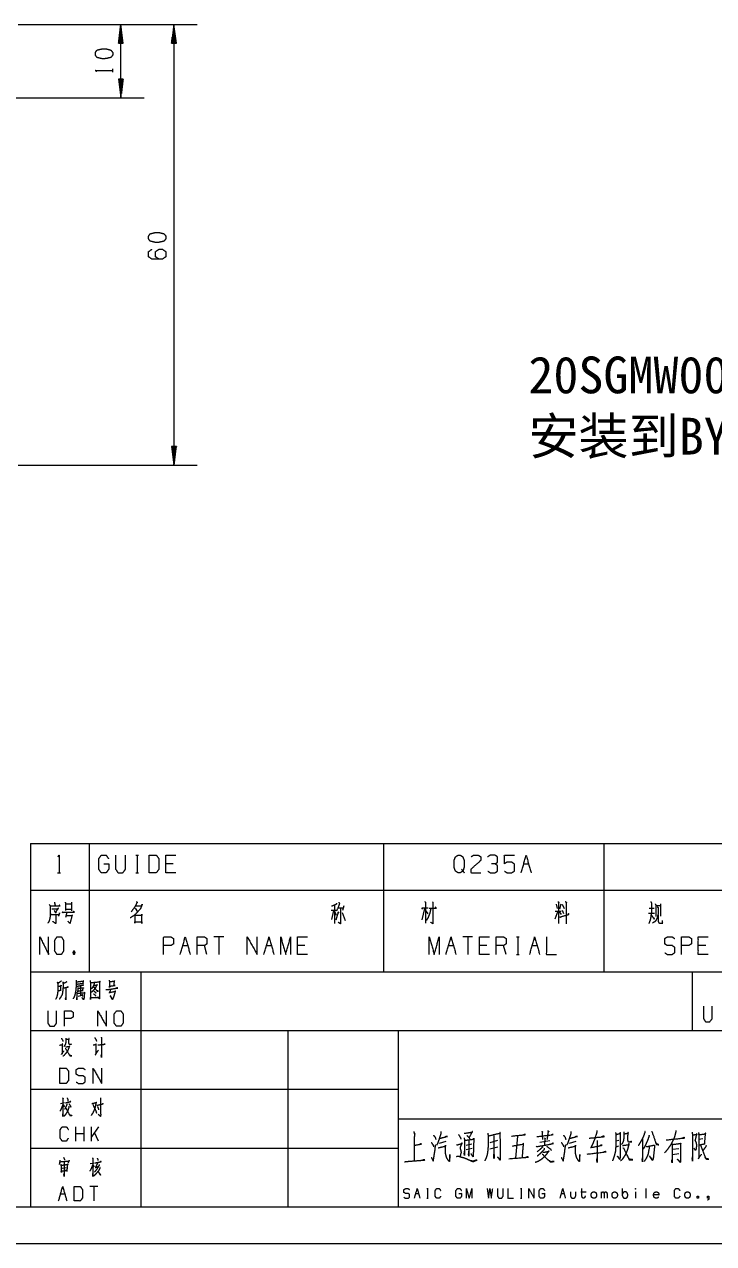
# Paper-space layout 'SHT2' of a CAD drawing. Header units: millimetres. Extents: x 0 to 420, y 0 to 297.
# Drawn here: x 234.2 to 327.9, y 0 to 165.9 of the extents above; entities that cross this region are included whole.
import ezdxf

# ---------------------------------------------------------------- set-up
doc = ezdxf.new("R2010")
doc.units = ezdxf.units.MM
doc.layers.add('101', color=7, linetype='Continuous', true_color=0xffffff)

psp = doc.layouts.new('SHT2')

# ---------------------------------------------------------------- linework, layer by layer
at = {"layer": '101', "color": 22, "linetype": 'Continuous', "lineweight": 18}
for p, q in [((233.34, 165.92), (250.46, 165.92)), ((233.34, 165.92), (257.69, 165.92)), ((247.29, 165.92), (246.95, 163.38)), ((247.62, 163.38), (247.29, 165.92)), ((247.29, 155.92), (247.29, 165.92)), ((254.51, 165.92), (254.18, 163.38)), ((254.85, 163.38), (254.51, 165.92)), ((254.51, 165.92), (254.51, 105.92)), ((247.11, 163.38), (247.11, 164.57)), ((247.16, 163.38), (247.16, 164.96)), ((247.21, 163.38), (247.21, 165.34)), ((247.26, 163.38), (247.26, 165.73)), ((247.31, 163.38), (247.31, 165.73)), ((247.36, 163.38), (247.36, 165.34)), ((247.41, 163.38), (247.41, 164.96)), ((247.46, 163.38), (247.46, 164.57)), ((254.34, 163.38), (254.34, 164.57)), ((254.39, 163.38), (254.39, 164.96)), ((254.44, 163.38), (254.44, 165.34)), ((254.49, 163.38), (254.49, 165.73)), ((254.54, 163.38), (254.54, 165.73)), ((254.59, 163.38), (254.59, 165.34)), ((254.64, 163.38), (254.64, 164.96)), ((254.69, 163.38), (254.69, 164.57)), ((246.95, 163.38), (247.62, 163.38)), ((246.96, 163.38), (246.96, 163.41)), ((246.96, 163.38), (246.96, 163.41)), ((247.01, 163.38), (247.01, 163.8)), ((247.06, 163.38), (247.06, 164.18)), ((247.52, 163.38), (247.52, 164.18)), ((247.57, 163.38), (247.57, 163.8)), ((247.62, 163.38), (247.62, 163.41)), ((247.62, 163.38), (247.62, 163.41)), ((254.18, 163.38), (254.18, 163.41)), ((254.18, 163.38), (254.18, 163.41)), ((254.18, 163.38), (254.85, 163.38)), ((254.23, 163.38), (254.23, 163.8)), ((254.28, 163.38), (254.28, 164.18)), ((254.74, 163.38), (254.74, 164.18)), ((254.79, 163.38), (254.79, 163.8)), ((254.84, 163.38), (254.84, 163.41)), ((254.84, 163.38), (254.84, 163.41)), ((247.62, 158.46), (246.95, 158.46)), ((246.95, 158.46), (247.29, 155.92)), ((246.96, 158.46), (246.96, 158.43)), ((246.96, 158.46), (246.96, 158.43)), ((247.01, 158.46), (247.01, 158.04)), ((247.06, 158.46), (247.06, 157.66)), ((247.11, 158.46), (247.11, 157.27)), ((247.16, 158.46), (247.16, 156.89)), ((247.21, 158.46), (247.21, 156.5)), ((247.26, 158.46), (247.26, 156.11)), ((247.29, 155.92), (247.62, 158.46)), ((247.31, 158.46), (247.31, 156.11)), ((247.36, 158.46), (247.36, 156.5)), ((247.41, 158.46), (247.41, 156.89)), ((247.46, 158.46), (247.46, 157.27)), ((247.52, 158.46), (247.52, 157.66)), ((247.57, 158.46), (247.57, 158.04)), ((247.62, 158.46), (247.62, 158.43)), ((247.62, 158.46), (247.62, 158.43)), ((222.34, 155.92), (250.46, 155.92)), ((254.85, 108.46), (254.18, 108.46)), ((254.18, 108.46), (254.51, 105.92)), ((254.18, 108.46), (254.18, 108.43)), ((254.18, 108.46), (254.18, 108.43)), ((254.23, 108.46), (254.23, 108.04)), ((254.28, 108.46), (254.28, 107.66)), ((254.34, 108.46), (254.34, 107.27)), ((254.39, 108.46), (254.39, 106.89)), ((254.44, 108.46), (254.44, 106.5)), ((254.49, 108.46), (254.49, 106.11)), ((254.51, 105.92), (254.85, 108.46)), ((254.54, 108.46), (254.54, 106.11)), ((254.59, 108.46), (254.59, 106.5)), ((254.64, 108.46), (254.64, 106.89)), ((254.69, 108.46), (254.69, 107.27)), ((254.74, 108.46), (254.74, 107.66)), ((254.79, 108.46), (254.79, 108.04)), ((254.84, 108.46), (254.84, 108.43)), ((254.84, 108.46), (254.84, 108.43)), ((233.34, 105.92), (257.69, 105.92))]:
    psp.add_line(p, q, dxfattribs=at)
at = {"layer": '101', "color": 72, "linetype": 'Continuous', "lineweight": 18}
for p, q in [((246.19, 159.44), (246.19, 159.86)), ((235, 54.46), (243, 54.46)), ((235, 54.46), (235, 48.11)), ((243, 54.46), (243, 48.11)), ((243, 54.46), (283, 54.46)), ((283, 54.46), (283, 48.11)), ((283, 54.46), (313, 54.46)), ((313, 54.46), (313, 48.11)), ((313, 54.46), (338, 54.46)), ((249.35, 52.85), (249.68, 52.85)), ((249.52, 52.85), (249.52, 50.48)), ((254.41, 51.68), (253.41, 51.68)), ((302.09, 51.68), (302.76, 51.68)), ((238.67, 50.48), (239.09, 50.48)), ((249.35, 50.48), (249.68, 50.48)), ((235, 48.11), (243, 48.11)), ((235, 48.11), (235, 37)), ((243, 48.11), (243, 37)), ((243, 48.11), (283, 48.11)), ((283, 48.11), (313, 48.11)), ((283, 48.11), (283, 37)), ((313, 48.11), (338, 48.11)), ((313, 48.11), (313, 37)), ((239.76, 46.22), (240.58, 46.22)), ((239.76, 45.53), (240.58, 45.53)), ((239.95, 45.08), (239.76, 44.38)), ((240.59, 46.45), (240.59, 45.3)), ((249.23, 45.65), (249.55, 45.17)), ((275.88, 45.4), (276.64, 45.4)), ((276.21, 45.35), (275.95, 44.13)), ((276.35, 46.08), (276.35, 43.55)), ((276.39, 45.17), (276.6, 44.7)), ((276.87, 45.12), (276.55, 44)), ((276.78, 45.68), (277.56, 45.68)), ((276.8, 45.17), (276.94, 44.95)), ((277.38, 45.08), (277.79, 43.98)), ((277.63, 45.98), (277.45, 45.35)), ((288.6, 45.62), (288.21, 44.08)), ((288.74, 45.35), (289.04, 44.9)), ((306.72, 45.25), (306.32, 44.17)), ((306.37, 45.25), (307.18, 45.25)), ((306.49, 46.18), (306.62, 45.6)), ((306.87, 45.25), (307.18, 44.77)), ((307.15, 46.18), (306.94, 45.53)), ((307.31, 45.37), (307.52, 44.92)), ((307.33, 46.2), (307.61, 45.62)), ((319.06, 44.95), (319.87, 44.95)), ((319.15, 45.65), (319.82, 45.65)), ((320.1, 46.03), (320.7, 46.03)), ((320.7, 46.25), (320.7, 44.55)), ((239.81, 44.65), (240.59, 44.65)), ((261.28, 41.74), (259.94, 41.74)), ((260.61, 41.74), (260.61, 39.36)), ((295.14, 41.74), (293.8, 41.74)), ((294.47, 41.74), (294.47, 39.36)), ((301.12, 41.74), (301.46, 41.74)), ((301.3, 41.74), (301.3, 39.36)), ((255.72, 40.56), (256.39, 40.56)), ((259, 39.36), (258.67, 40.56)), ((267.1, 40.56), (267.77, 40.56)), ((272.33, 40.56), (271.32, 40.56)), ((291.86, 40.56), (292.53, 40.56)), ((297.08, 40.56), (296.08, 40.56)), ((299.7, 39.36), (299.36, 40.56)), ((303.24, 40.56), (303.91, 40.56)), ((326.85, 40.56), (325.84, 40.56)), ((240.85, 39.81), (240.99, 39.39)), ((301.12, 39.36), (301.46, 39.36)), ((235, 37), (243, 37)), ((243, 37), (283, 37)), ((283, 37), (313, 37)), ((313, 37), (338, 37)), ((241.79, 35.05), (241.78, 33.74)), ((241.5, 33.66), (242.04, 33.81)), ((239.62, 19.15), (239.06, 19.01)), ((239.43, 18.9), (239.63, 18.63)), ((241.17, 13.94), (241.17, 15.91)), ((242.28, 14.94), (241.17, 14.94)), ((242.28, 13.94), (242.28, 15.91)), ((244.25, 15.91), (243.29, 14.54)), ((243.29, 13.94), (243.29, 15.91)), ((244.25, 13.94), (243.7, 15.12)), ((290.64, 13.69), (291.54, 13.94)), ((294.25, 13.42), (295.03, 13.59)), ((298.54, 14.01), (297.49, 13.73)), ((301.25, 14.63), (300.98, 11.62)), ((304.3, 13.8), (305.66, 14.04)), ((308.32, 13.69), (309.22, 13.94)), ((315.02, 14.01), (314.63, 13.94)), ((323.85, 14.45), (323.66, 14.35)), ((326.44, 14.25), (325.93, 14.18)), ((294.25, 12.8), (295.08, 13)), ((297.47, 12.9), (298.59, 13.18)), ((315, 13.25), (314.63, 13.14)), ((323.17, 12.9), (322.32, 12.8)), ((322.32, 12.14), (323.17, 12.25)), ((239.32, 10.28), (239.85, 10.36)), ((243.7, 10.96), (243.12, 10.84)), ((243.49, 10.67), (243.68, 10.43)), ((239.1, 6.79), (239.66, 6.79)), ((244.18, 7.77), (243.07, 7.77)), ((243.62, 7.77), (243.62, 5.8)), ((287.41, 6.84), (287.78, 6.84)), ((288.91, 7.48), (289.1, 7.48)), ((289.01, 7.48), (289.01, 6.17)), ((301.64, 7.48), (301.83, 7.48)), ((301.74, 7.48), (301.74, 6.17)), ((307.21, 6.84), (307.58, 6.84)), ((309.85, 7.04), (310.59, 7.04)), ((312.68, 6.17), (312.68, 7.04)), ((315.51, 6.52), (315.51, 7.48)), ((317.3, 7.04), (317.3, 6.17)), ((318.71, 7.5), (318.71, 6.17)), ((288.91, 6.17), (289.1, 6.17)), ((301.64, 6.17), (301.83, 6.17))]:
    psp.add_line(p, q, dxfattribs=at)
at = {"layer": '101', "color": 133, "linetype": 'Continuous', "lineweight": 18}
for p, q in [((235, 37), (235, 5)), ((235, 37), (415, 37)), ((250, 37), (250, 5)), ((325, 37), (325, 29)), ((235, 29), (415, 29)), ((270, 29), (270, 5)), ((285, 29), (285, 5)), ((235, 21), (285, 21)), ((285, 17), (394, 17)), ((235, 13), (285, 13)), ((25, 5), (415, 5)), ((235, 5), (415, 5)), ((0, 0), (420, 0))]:
    psp.add_line(p, q, dxfattribs=at)
at = {"layer": '101', "color": 72, "linetype": 'Continuous', "lineweight": 18}
for points, knots in [([(246.19, 162.09), (245.94, 162.42), (245.24, 162.6), (244.77, 162.6), (244.04, 162.42), (243.82, 162.09), (243.82, 161.75), (244.04, 161.42), (244.77, 161.24), (245.24, 161.26), (245.94, 161.42), (246.19, 161.75), (246.19, 162.09)], [0, 0, 0.067527, 0.18397, 0.260584, 0.380943, 0.446141, 0.500306, 0.565504, 0.685863, 0.76253, 0.878309, 0.945835, 1, 1]), ([(244.02, 159.51), (243.82, 159.65), (246.19, 159.65)], [0, 0, 0.093491, 1, 1]), ([(253.42, 137.09), (253.17, 137.42), (252.47, 137.6), (252, 137.6), (251.27, 137.42), (251.05, 137.09), (251.05, 136.75), (251.27, 136.42), (252, 136.24), (252.47, 136.26), (253.17, 136.42), (253.42, 136.75), (253.42, 137.09)], [0, 0, 0.067527, 0.183971, 0.260584, 0.380944, 0.446142, 0.500306, 0.565504, 0.685863, 0.76253, 0.878309, 0.945835, 1, 1]), ([(252.47, 133.98), (252, 134.3), (252, 134.99), (252.47, 135.32), (252.95, 135.32), (253.42, 134.99), (253.42, 134.3), (252.95, 133.98), (251.52, 133.98), (251.05, 134.3), (251.05, 134.99), (251.52, 135.32)], [0, 0, 0.076964, 0.169762, 0.248075, 0.312018, 0.390331, 0.483129, 0.560093, 0.751925, 0.828889, 0.921687, 1, 1]), ([(238.74, 52.65), (238.88, 52.85), (238.88, 50.48)], [0, 0, 0.093491, 1, 1]), ([(244.97, 51.68), (245.64, 51.68), (245.64, 50.95), (245.31, 50.48), (244.62, 50.48), (244.28, 50.95), (244.28, 52.38), (244.63, 52.85), (245.29, 52.85), (245.62, 52.38)], [0, 0, 0.103295, 0.214796, 0.304262, 0.410275, 0.49974, 0.718896, 0.809956, 0.910534, 1, 1]), ([(246.58, 52.85), (246.58, 50.95), (246.89, 50.48), (247.57, 50.48), (247.92, 50.95), (247.92, 52.85)], [0, 0, 0.337151, 0.4386, 0.557783, 0.662849, 1, 1]), ([(251.13, 50.48), (252.12, 50.48), (252.47, 50.95), (252.47, 52.38), (252.12, 52.85), (251.13, 52.85), (251.13, 50.48)], [0, 0, 0.142134, 0.22716, 0.43179, 0.516817, 0.658951, 1, 1]), ([(254.75, 50.48), (253.41, 50.48), (253.41, 52.85), (254.75, 52.85)], [0, 0, 0.26539, 0.73461, 1, 1]), ([(293.65, 50.95), (293.81, 50.7), (293.48, 50.48), (293.14, 50.48), (292.8, 50.7), (292.63, 51.18), (292.63, 52.15), (292.8, 52.63), (293.14, 52.85), (293.48, 52.85), (293.81, 52.63), (293.99, 52.15), (293.99, 51.2), (293.81, 50.7), (293.99, 50.48)], [0, 0, 0.043279, 0.102317, 0.151367, 0.210407, 0.284429, 0.426831, 0.500853, 0.559894, 0.608944, 0.667982, 0.742004, 0.880755, 0.958211, 1, 1]), ([(294.92, 52.63), (295.24, 52.85), (295.93, 52.85), (296.27, 52.63), (296.27, 52.15), (294.9, 50.95), (294.92, 50.48), (296.27, 50.48)], [0, 0, 0.069691, 0.192979, 0.265274, 0.350227, 0.674741, 0.759752, 1, 1]), ([(298.21, 51.68), (298.54, 51.9), (298.54, 52.63), (298.21, 52.85), (297.52, 52.85), (297.18, 52.63)], [0, 0, 0.153872, 0.429851, 0.583723, 0.846122, 1, 1]), ([(297.2, 50.7), (297.52, 50.48), (298.21, 50.48), (298.54, 50.7), (298.54, 51.43), (298.21, 51.68), (297.69, 51.68)], [0, 0, 0.124123, 0.34369, 0.472445, 0.703376, 0.836727, 1, 1]), ([(299.46, 50.7), (299.79, 50.48), (300.48, 50.48), (300.82, 50.7), (300.82, 51.65), (300.48, 51.9), (299.79, 51.9), (299.46, 51.68), (299.46, 52.85), (300.82, 52.85)], [0, 0, 0.062229, 0.168345, 0.230571, 0.376816, 0.441264, 0.547379, 0.609609, 0.79049, 1, 1]), ([(239.7, 46.47), (239.78, 46.38), (239.78, 45.35)], [0, 0, 0.110318, 1, 1]), ([(249.43, 46.55), (249.53, 46.38), (249.48, 46.45), (249.28, 45.98), (249.05, 45.62), (248.7, 45.17)], [0, 0, 0.113643, 0.164652, 0.449685, 0.682203, 1, 1]), ([(276.94, 46.47), (277.03, 46.22), (276.64, 45.28)], [0, 0, 0.205285, 1, 1]), ([(288.64, 46.55), (288.71, 46.45), (288.71, 43.6)], [0, 0, 0.041199, 1, 1]), ([(289.68, 46.53), (289.73, 46.38), (289.73, 43.53), (289.43, 43.73)], [0, 0, 0.047209, 0.892896, 1, 1]), ([(306.76, 46.58), (306.87, 46.38), (306.81, 46.45), (306.81, 43.55)], [0, 0, 0.070344, 0.098885, 1, 1]), ([(307.75, 46.58), (307.93, 46.38), (307.86, 46.45), (307.86, 43.53)], [0, 0, 0.081006, 0.11229, 1, 1]), ([(319.36, 46.55), (319.48, 46.35), (319.48, 45), (319.39, 44.7), (319.36, 44.38), (319.29, 44.03), (319.2, 43.83), (319.11, 43.55)], [0, 0, 0.076125, 0.513098, 0.614331, 0.720148, 0.835726, 0.906504, 1, 1]), ([(237.56, 46.13), (237.69, 45.95), (237.66, 44.45), (237.59, 44.08), (237.48, 43.78), (237.34, 43.6)], [0, 0, 0.081566, 0.649824, 0.793832, 0.914832, 1, 1]), ([(237.7, 45.95), (239.01, 45.95), (238.93, 46.08), (238.85, 45.9)], [0, 0, 0.79327, 0.883171, 1, 1]), ([(237.91, 44.83), (237.81, 44.7), (237.77, 44.8), (238.91, 44.8), (238.96, 45), (238.79, 44.55)], [0, 0, 0.074524, 0.127161, 0.67261, 0.770465, 1, 1]), ([(237.89, 45.55), (238.71, 45.55), (238.8, 45.68), (238.41, 45.08), (238.5, 44.95), (238.22, 45.35)], [0, 0, 0.349352, 0.41636, 0.723317, 0.790325, 1, 1]), ([(238.44, 44.83), (238.44, 43.55), (238.03, 43.83)], [0, 0, 0.721581, 1, 1]), ([(238.25, 46.45), (238.36, 46), (238.39, 46.08), (238.35, 45.9)], [0, 0, 0.638265, 0.750293, 1, 1]), ([(239.46, 45.08), (239.41, 45), (239.32, 45.12), (240.97, 45.12), (240.87, 45.2), (240.76, 45.08)], [0, 0, 0.040633, 0.112439, 0.86841, 0.923643, 1, 1]), ([(249.32, 45.95), (250.08, 45.95), (250.2, 46.18), (249.97, 45.6), (249.55, 45.12), (249.14, 44.7), (248.56, 44.33)], [0, 0, 0.213824, 0.286066, 0.460275, 0.639447, 0.80491, 1, 1]), ([(249.16, 44.8), (249.21, 44.73), (249.21, 43.6), (249.21, 43.78), (250.15, 43.78), (250.15, 43.55), (250.15, 44.83), (250.15, 44.65), (249.25, 44.65)], [0, 0, 0.018725, 0.248079, 0.283757, 0.474741, 0.520613, 0.780549, 0.816226, 1, 1]), ([(276.64, 46.35), (276.64, 46.2), (275.95, 45.9)], [0, 0, 0.166335, 1, 1]), ([(277.15, 45.68), (277.15, 43.53), (276.87, 43.73)], [0, 0, 0.861245, 1, 1]), ([(288.3, 45.53), (288.28, 45.68), (289.1, 45.68)], [0, 0, 0.156667, 1, 1]), ([(289.47, 45.62), (289.4, 45.37), (289.36, 45.15), (289.29, 44.9), (289.18, 44.65), (289.1, 44.38), (288.95, 44.17), (288.85, 43.98)], [0, 0, 0.146031, 0.274053, 0.420084, 0.572724, 0.735083, 0.872755, 1, 1]), ([(289.22, 45.65), (290.21, 45.65), (290.12, 45.78), (290.01, 45.65)], [0, 0, 0.757413, 0.874554, 1, 1]), ([(307.15, 44.5), (307.1, 44.38), (306.99, 44.45), (308.23, 44.8), (308.17, 44.92), (308.1, 44.77)], [0, 0, 0.073272, 0.143369, 0.837239, 0.91051, 1, 1]), ([(320.26, 45.83), (320.38, 45.73), (320.38, 44.85), (320.3, 44.6), (320.26, 44.38), (320.19, 44.2), (320.05, 43.95), (319.91, 43.78), (319.62, 43.63)], [0, 0, 0.062435, 0.405831, 0.509895, 0.599279, 0.673351, 0.786072, 0.874364, 1, 1]), ([(319.96, 46.25), (320.05, 46.1), (320.05, 44.5)], [0, 0, 0.098129, 1, 1]), ([(240.67, 44.73), (240.37, 43.55), (240.07, 43.9)], [0, 0, 0.725031, 1, 1]), ([(319.47, 44.7), (319.82, 44.17), (319.87, 44.23), (319.73, 44.33)], [0, 0, 0.720064, 0.802978, 1, 1]), ([(320.4, 44.7), (320.4, 43.78), (320.49, 43.65), (320.63, 43.6), (320.99, 43.6), (320.99, 43.98)], [0, 0, 0.472764, 0.551003, 0.627661, 0.808338, 1, 1]), ([(236.28, 39.36), (236.28, 41.74), (237.47, 39.36), (237.47, 41.74)], [0, 0, 0.320621, 0.679379, 1, 1]), ([(238.6, 39.36), (239.2, 39.36), (239.5, 39.84), (239.5, 41.26), (239.2, 41.74), (238.6, 41.74), (238.29, 41.26), (238.29, 39.84), (238.6, 39.36)], [0, 0, 0.094594, 0.183574, 0.409674, 0.498654, 0.593248, 0.683574, 0.909674, 1, 1]), ([(253.11, 39.36), (253.11, 41.74), (254.11, 41.74), (254.45, 41.51), (254.45, 40.79), (254.1, 40.56), (253.11, 40.56)], [0, 0, 0.401146, 0.571314, 0.639588, 0.762043, 0.832817, 1, 1]), ([(257.66, 39.36), (257.66, 41.74), (258.67, 41.74), (259, 41.51), (259, 40.79), (258.67, 40.56), (257.66, 40.56)], [0, 0, 0.400952, 0.571034, 0.639278, 0.761674, 0.829918, 1, 1]), ([(264.49, 39.36), (264.49, 41.74), (265.83, 39.36), (265.83, 41.74)], [0, 0, 0.317574, 0.682426, 1, 1]), ([(269.04, 39.36), (269.04, 41.74), (269.71, 39.36), (270.38, 41.74), (270.38, 39.36)], [0, 0, 0.245192, 0.5, 0.754808, 1, 1]), ([(272.66, 39.36), (271.32, 39.36), (271.32, 41.74), (272.66, 41.74)], [0, 0, 0.26539, 0.73461, 1, 1]), ([(289.25, 39.36), (289.25, 41.74), (289.92, 39.36), (290.59, 41.74), (290.59, 39.36)], [0, 0, 0.245192, 0.5, 0.754808, 1, 1]), ([(297.42, 39.36), (296.08, 39.36), (296.08, 41.74), (297.42, 41.74)], [0, 0, 0.26539, 0.73461, 1, 1]), ([(298.35, 39.36), (298.35, 41.74), (299.36, 41.74), (299.7, 41.51), (299.7, 40.79), (299.36, 40.56), (298.35, 40.56)], [0, 0, 0.400952, 0.571034, 0.639278, 0.761674, 0.829918, 1, 1]), ([(305.18, 41.74), (305.18, 39.36), (306.53, 39.36)], [0, 0, 0.638733, 1, 1]), ([(321.27, 39.59), (321.6, 39.36), (322.29, 39.36), (322.63, 39.61), (322.63, 40.31), (322.29, 40.56), (321.62, 40.56), (321.27, 40.79), (321.27, 41.51), (321.62, 41.74), (322.29, 41.74), (322.63, 41.51)], [0, 0, 0.068037, 0.184055, 0.25452, 0.372335, 0.4428, 0.555844, 0.626371, 0.748393, 0.81892, 0.931964, 1, 1]), ([(323.56, 39.36), (323.56, 41.74), (324.57, 41.74), (324.91, 41.51), (324.91, 40.79), (324.55, 40.56), (323.56, 40.56)], [0, 0, 0.401147, 0.571311, 0.639588, 0.762044, 0.832821, 1, 1]), ([(327.18, 39.36), (325.84, 39.36), (325.84, 41.74), (327.18, 41.74)], [0, 0, 0.26539, 0.73461, 1, 1]), ([(240.85, 39.39), (240.99, 39.39), (241.07, 39.61), (240.99, 39.81), (240.85, 39.81), (240.77, 39.61), (240.85, 39.39), (240.99, 39.81)], [0, 0, 0.086283, 0.23189, 0.363169, 0.449452, 0.580731, 0.726338, 1, 1]), ([(239.2, 35.73), (239.14, 35.69), (238.72, 35.4), (238.69, 35.58), (238.73, 35.4), (238.73, 34.83), (238.72, 34.47), (238.7, 34.23), (238.67, 33.99), (238.62, 33.77), (238.56, 33.55), (238.48, 33.39), (238.42, 33.26)], [0, 0, 0.024363, 0.186803, 0.243942, 0.302154, 0.485023, 0.597668, 0.675195, 0.753199, 0.825098, 0.898191, 0.953346, 1, 1]), ([(238.76, 34.41), (238.8, 34.43), (239.15, 34.5), (239.11, 34.47), (239.15, 35.16), (239.19, 35.07), (238.75, 34.96)], [0, 0, 0.022681, 0.239273, 0.269981, 0.676983, 0.732557, 1, 1]), ([(239.94, 35.64), (239.69, 35.47), (239.45, 35.4), (239.42, 35.58), (239.45, 35.31), (239.44, 35.05), (239.42, 34.76), (239.4, 34.52), (239.37, 34.3), (239.34, 34.05), (239.3, 33.88), (239.22, 33.74), (239.14, 33.59), (239.06, 33.46), (238.98, 33.35), (238.9, 33.26)], [0, 0, 0.096323, 0.172941, 0.229419, 0.31342, 0.396988, 0.487497, 0.564126, 0.634338, 0.711439, 0.768976, 0.817389, 0.871907, 0.92032, 0.962889, 1, 1]), ([(239.44, 34.78), (240.14, 34.92), (240.09, 34.94), (240.01, 34.89)], [0, 0, 0.834819, 0.895271, 1, 1]), ([(241.2, 35.84), (241.21, 35.64), (241.21, 35.29), (241.2, 34.96), (241.18, 34.74), (241.15, 34.45), (241.11, 34.21), (241.06, 33.94), (241, 33.74), (240.92, 33.55), (240.79, 33.3)], [0, 0, 0.076501, 0.212087, 0.339339, 0.424292, 0.535104, 0.630036, 0.733301, 0.813244, 0.895184, 1, 1]), ([(241.25, 35.62), (242.21, 35.73), (242.17, 35.78), (242.12, 35.38), (242.2, 35.38), (241.23, 35.27)], [0, 0, 0.39108, 0.416924, 0.577585, 0.60892, 1, 1]), ([(242.2, 35.18), (242.15, 35.14), (241.76, 35.07), (241.54, 35.03), (241.34, 34.98)], [0, 0, 0.07226, 0.516589, 0.766867, 1, 1]), ([(241.42, 34.87), (241.43, 34.72), (241.46, 34.27), (241.45, 34.39), (242.18, 34.45), (242.12, 34.45), (242.17, 34.85), (242.2, 34.78), (241.43, 34.72)], [0, 0, 0.056492, 0.217482, 0.258029, 0.525926, 0.548635, 0.694164, 0.720796, 1, 1]), ([(243.12, 35.8), (243.15, 35.51), (243.18, 33.24), (243.17, 33.48), (244.27, 33.48), (244.2, 33.5), (244.04, 33.48)], [0, 0, 0.069512, 0.617083, 0.675676, 0.942511, 0.962039, 1, 1]), ([(243.17, 35.51), (244.48, 35.64), (244.43, 35.71), (244.4, 35.51), (244.38, 33.52), (244.37, 33.3), (244.26, 33.48)], [0, 0, 0.32813, 0.348326, 0.398409, 0.893176, 0.948286, 1, 1]), ([(243.6, 35.16), (243.66, 35.14), (244.1, 35.2), (244.06, 35.27), (243.85, 34.85), (243.7, 34.63), (243.56, 34.45), (243.42, 34.3), (243.26, 34.19)], [0, 0, 0.033928, 0.260451, 0.302015, 0.540804, 0.679359, 0.795007, 0.902031, 1, 1]), ([(243.68, 35.49), (243.68, 35.38), (243.54, 35.05), (243.37, 34.78), (243.29, 34.67)], [0, 0, 0.119857, 0.510439, 0.853216, 1, 1]), ([(243.57, 34.92), (243.62, 34.92), (244.1, 34.34), (244.27, 34.34), (244.1, 34.39), (244.02, 34.43)], [0, 0, 0.037884, 0.645156, 0.784053, 0.927468, 1, 1]), ([(245.69, 35.86), (245.76, 35.6), (245.76, 34.83), (245.76, 35.03), (246.51, 35.14), (246.38, 35.14), (246.41, 35.69), (246.43, 35.78), (246.46, 35.71), (246.35, 35.69), (245.76, 35.6)], [0, 0, 0.076615, 0.294118, 0.350048, 0.563217, 0.598361, 0.753969, 0.779212, 0.799823, 0.831203, 1, 1]), ([(239.79, 34.83), (239.79, 33.19), (239.78, 33.3), (239.79, 33.48)], [0, 0, 0.849785, 0.907773, 1, 1]), ([(241.29, 34.23), (241.31, 34.03), (241.32, 33.52), (241.31, 33.19), (241.29, 33.28), (241.32, 33.5)], [0, 0, 0.147471, 0.523365, 0.768668, 0.835023, 1, 1]), ([(241.32, 34.05), (242.39, 34.16), (242.35, 34.23), (242.34, 34.12), (242.29, 33.61), (242.28, 33.41), (242.21, 33.19), (242.01, 33.48), (242.23, 33.26)], [0, 0, 0.374083, 0.399749, 0.43883, 0.61759, 0.687459, 0.767887, 0.891105, 1, 1]), ([(242, 33.94), (242.06, 33.77), (242.09, 33.63)], [0, 0, 0.579215, 1, 1]), ([(243.59, 33.99), (243.79, 33.83), (243.88, 33.72)], [0, 0, 0.637944, 1, 1]), ([(243.65, 34.36), (243.82, 34.21), (243.9, 34.1)], [0, 0, 0.630834, 1, 1]), ([(245.27, 34.58), (245.48, 34.58), (245.88, 34.63), (246.88, 34.78), (246.77, 34.8), (246.61, 34.76)], [0, 0, 0.107045, 0.322389, 0.855631, 0.914429, 1, 1]), ([(245.87, 34.63), (245.76, 34.1), (245.72, 34.19), (246.55, 34.32), (246.51, 34.41), (246.51, 34.32), (246.41, 33.94), (246.35, 33.7), (246.27, 33.5), (246.21, 33.35), (246.16, 33.24), (246.13, 33.22), (245.85, 33.72), (246.15, 33.26)], [0, 0, 0.136367, 0.159976, 0.371153, 0.396349, 0.418608, 0.516111, 0.579315, 0.633124, 0.675136, 0.705359, 0.714999, 0.861275, 1, 1]), ([(237.36, 31.68), (237.36, 30), (237.64, 29.58), (238.23, 29.58), (238.54, 30), (238.54, 31.68)], [0, 0, 0.33715, 0.438599, 0.557782, 0.66285, 1, 1]), ([(239.62, 29.58), (239.62, 31.68), (240.51, 31.68), (240.81, 31.48), (240.81, 30.84), (240.49, 30.64), (239.62, 30.64)], [0, 0, 0.401145, 0.571312, 0.639588, 0.762043, 0.832818, 1, 1]), ([(244.15, 29.58), (244.15, 31.68), (245.33, 29.58), (245.33, 31.68)], [0, 0, 0.317575, 0.682425, 1, 1]), ([(246.71, 29.58), (247.3, 29.58), (247.59, 30), (247.59, 31.26), (247.3, 31.68), (246.71, 31.68), (246.39, 31.26), (246.39, 30), (246.71, 29.58)], [0, 0, 0.102684, 0.19162, 0.409478, 0.498414, 0.601098, 0.69162, 0.909478, 1, 1]), ([(326.54, 32.3), (326.54, 30.62), (326.82, 30.2), (327.41, 30.2), (327.73, 30.62), (327.73, 32.3)], [0, 0, 0.337151, 0.438599, 0.557782, 0.662849, 1, 1]), ([(238.96, 27.01), (239.39, 27.1), (239.32, 27.19), (239.31, 27.01), (239.29, 25.84), (239.21, 25.75), (239.54, 26.22)], [0, 0, 0.167422, 0.209474, 0.278414, 0.733408, 0.779231, 1, 1]), ([(239.2, 27.94), (239.39, 27.63), (239.42, 27.5)], [0, 0, 0.726452, 1, 1]), ([(239.75, 26.75), (240.35, 26.86), (240.31, 26.92), (240.17, 26.53), (240.09, 26.35), (240.01, 26.2), (239.89, 26), (239.75, 25.82), (239.6, 25.67), (239.5, 25.55), (239.4, 25.49)], [0, 0, 0.254941, 0.288363, 0.462053, 0.541623, 0.612966, 0.709673, 0.80267, 0.888733, 0.952733, 1, 1]), ([(239.81, 27.98), (239.82, 27.78), (239.82, 27.56), (239.79, 27.37), (239.75, 27.17), (239.68, 27.03), (239.62, 26.92), (239.54, 26.81)], [0, 0, 0.161539, 0.340478, 0.503498, 0.668955, 0.787647, 0.890428, 1, 1]), ([(239.73, 26.55), (239.76, 26.55), (240.34, 25.58), (240.63, 25.55), (240.34, 25.62), (240.26, 25.71)], [0, 0, 0.016597, 0.617583, 0.775731, 0.937327, 1, 1]), ([(239.84, 27.81), (240.26, 27.85), (240.23, 27.92), (240.18, 27.74), (240.18, 27.59), (240.18, 27.3), (240.2, 27.23), (240.23, 27.17), (240.29, 27.14), (240.37, 27.12), (240.48, 27.12), (240.54, 27.14), (240.59, 27.19)], [0, 0, 0.256861, 0.301243, 0.412007, 0.505689, 0.679669, 0.720918, 0.765306, 0.805452, 0.854617, 0.920845, 0.960991, 1, 1]), ([(243.51, 27.03), (243.94, 27.12), (243.91, 27.17), (243.88, 25.8), (243.82, 25.71), (244.24, 26.33)], [0, 0, 0.163595, 0.183435, 0.685805, 0.725489, 1, 1]), ([(243.74, 28.03), (243.93, 27.7), (243.96, 27.56)], [0, 0, 0.736529, 1, 1]), ([(244.15, 27.03), (245.16, 27.14), (245.1, 27.17), (244.97, 27.12)], [0, 0, 0.837047, 0.891364, 1, 1]), ([(244.63, 28.09), (244.65, 27.94), (244.65, 25.36), (244.63, 25.53), (244.65, 25.75)], [0, 0, 0.049515, 0.872926, 0.929447, 1, 1]), ([(238.98, 21.79), (239.85, 21.79), (240.17, 22.21), (240.17, 23.47), (239.85, 23.89), (238.98, 23.89), (238.98, 21.79)], [0, 0, 0.142136, 0.227161, 0.43179, 0.516816, 0.658952, 1, 1]), ([(241.23, 21.99), (241.52, 21.79), (242.13, 21.79), (242.43, 22.01), (242.43, 22.63), (242.13, 22.85), (241.54, 22.85), (241.23, 23.05), (241.23, 23.69), (241.54, 23.89), (242.13, 23.89), (242.43, 23.69)], [0, 0, 0.068036, 0.184055, 0.254519, 0.372335, 0.4428, 0.555844, 0.62637, 0.748394, 0.81892, 0.931964, 1, 1]), ([(243.51, 21.79), (243.51, 23.89), (244.69, 21.79), (244.69, 23.89)], [0, 0, 0.317575, 0.682425, 1, 1]), ([(239.41, 19.01), (239.32, 18.72), (239.22, 18.47), (239.12, 18.24), (239, 18.03)], [0, 0, 0.285939, 0.539663, 0.775435, 1, 1]), ([(239.37, 19.83), (239.44, 19.71), (239.41, 19.75), (239.41, 17.31), (239.38, 17.45), (239.41, 17.66)], [0, 0, 0.048142, 0.065074, 0.880813, 0.930182, 1, 1]), ([(240.2, 18.72), (240.22, 18.55), (240.13, 18.26), (240.04, 18.03), (239.94, 17.85), (239.76, 17.56), (239.66, 17.43), (239.53, 17.31)], [0, 0, 0.103476, 0.291956, 0.443856, 0.576191, 0.787107, 0.887318, 1, 1]), ([(239.94, 19.03), (239.92, 18.86), (239.78, 18.57), (239.68, 18.36), (239.62, 18.28)], [0, 0, 0.201933, 0.596284, 0.876828, 1, 1]), ([(239.75, 19.17), (240.49, 19.32), (240.44, 19.34), (240.36, 19.29)], [0, 0, 0.838754, 0.907252, 1, 1]), ([(239.81, 18.43), (239.85, 18.38), (240.36, 17.43), (240.64, 17.41), (240.38, 17.47), (240.3, 17.56)], [0, 0, 0.033497, 0.633662, 0.788434, 0.938664, 1, 1]), ([(239.97, 19.83), (240.06, 19.65), (240.09, 19.52), (240.09, 19.4)], [0, 0, 0.449924, 0.728677, 1, 1]), ([(240.22, 19.03), (240.39, 18.8), (240.44, 18.69), (240.49, 18.57)], [0, 0, 0.535199, 0.744449, 1, 1]), ([(243.33, 19.07), (243.98, 19.19), (243.93, 19.25), (243.89, 19.01), (243.83, 18.76), (243.77, 18.49), (243.65, 18.16), (243.52, 17.89), (243.51, 17.85), (243.39, 17.66), (243.25, 17.45)], [0, 0, 0.244428, 0.272774, 0.366789, 0.461906, 0.564547, 0.695473, 0.807142, 0.823507, 0.905515, 1, 1]), ([(243.48, 18.92), (243.87, 18.12), (243.95, 17.89), (243.96, 17.74)], [0, 0, 0.70022, 0.886543, 1, 1]), ([(244.01, 18.84), (244.05, 18.82), (244.9, 19.03), (244.84, 19.05), (244.78, 19.01)], [0, 0, 0.045965, 0.873307, 0.932104, 1, 1]), ([(244.11, 18.65), (244.24, 18.34), (244.25, 18.2)], [0, 0, 0.698424, 1, 1]), ([(244.5, 19.85), (244.53, 19.63), (244.53, 18.05), (244.55, 17.54), (244.53, 17.33), (244.52, 17.29), (244.2, 17.62), (244.52, 17.33)], [0, 0, 0.066217, 0.519982, 0.669307, 0.729162, 0.741827, 0.875056, 1, 1]), ([(240.14, 14.34), (239.87, 13.94), (239.32, 13.94), (239.05, 14.34), (239.05, 15.52), (239.32, 15.91), (239.88, 15.91), (240.16, 15.52)], [0, 0, 0.114569, 0.243366, 0.357935, 0.638584, 0.753153, 0.885431, 1, 1]), ([(287.13, 15.25), (287.27, 14.9), (287.23, 15.01), (287.2, 14.28), (287.2, 12.25), (287.18, 11.28)], [0, 0, 0.088891, 0.116032, 0.287978, 0.770794, 1, 1]), ([(290.83, 15.25), (290.83, 15.01), (290.59, 14.25), (290.42, 13.73), (290.25, 13.42)], [0, 0, 0.124612, 0.535976, 0.817159, 1, 1]), ([(294, 15.01), (295.13, 15.18), (295.1, 15.25), (294.66, 14.42), (294.37, 14.7), (294.69, 14.38), (294.74, 14.25)], [0, 0, 0.361753, 0.385074, 0.683733, 0.811934, 0.953357, 1, 1]), ([(297.2, 15.01), (297.27, 14.59), (297.25, 14.18), (297.25, 13.45), (297.22, 12.8), (297.17, 12.42), (297.1, 12.04), (296.98, 11.66), (296.88, 11.45), (296.78, 11.28)], [0, 0, 0.110336, 0.219176, 0.409317, 0.581468, 0.681885, 0.783317, 0.887931, 0.947989, 1, 1]), ([(297.27, 14.66), (298.91, 15.04), (298.86, 15.14), (298.86, 14.63), (298.88, 13.21), (298.88, 12.38), (298.91, 11.87), (298.88, 11.52), (298.88, 11.35), (298.52, 11.83), (298.86, 11.45)], [0, 0, 0.250211, 0.267275, 0.344454, 0.55544, 0.678925, 0.756189, 0.80777, 0.833496, 0.923863, 1, 1]), ([(304.54, 15.32), (304.64, 15.18), (304.59, 15.18), (304.64, 14.18)], [0, 0, 0.138589, 0.178592, 1, 1]), ([(305.37, 15.39), (305.51, 15.21), (305.42, 15.28), (305.25, 14.14)], [0, 0, 0.151118, 0.230947, 1, 1]), ([(308.51, 15.25), (308.51, 15.01), (308.27, 14.25), (308.1, 13.73), (307.93, 13.42)], [0, 0, 0.124612, 0.535976, 0.817159, 1, 1]), ([(312.05, 15.39), (312.05, 15.18), (311.73, 14.21), (311.51, 13.66), (311.24, 13.07), (311.2, 13.07), (312.76, 13.38), (312.66, 13.42), (312.44, 13.32)], [0, 0, 0.046524, 0.275032, 0.408545, 0.553501, 0.564465, 0.92219, 0.945453, 1, 1]), ([(314.59, 15.14), (314.61, 14.87), (314.63, 14.01), (314.61, 13.18), (314.56, 12.52), (314.41, 11.94), (314.27, 11.52), (314.15, 11.28)], [0, 0, 0.070329, 0.28934, 0.499598, 0.66644, 0.819873, 0.931329, 1, 1]), ([(314.66, 14.83), (315.29, 15.04), (315.2, 15.11), (315.2, 11.76), (315.17, 11.52), (315.15, 11.45), (314.85, 11.9), (315.15, 11.52)], [0, 0, 0.122094, 0.143965, 0.756447, 0.800872, 0.814266, 0.912285, 1, 1]), ([(315.71, 15.21), (315.73, 14.87), (315.71, 14.42), (315.66, 14.04), (315.56, 13.76), (315.44, 13.56), (315.37, 13.49)], [0, 0, 0.190955, 0.438946, 0.650198, 0.811822, 0.94447, 1, 1]), ([(315.76, 14.94), (316.34, 15.04), (316.27, 15.14), (316.22, 14.63), (316.22, 14.18), (316.24, 13.94), (316.37, 13.83), (316.81, 13.83), (316.71, 13.9), (316.54, 13.83)], [0, 0, 0.209703, 0.254415, 0.437769, 0.595975, 0.681595, 0.738019, 0.892888, 0.935041, 1, 1]), ([(318.59, 15.28), (318.56, 15.11), (318.39, 14.63), (318.22, 14.28), (318, 13.87), (317.83, 13.59), (317.68, 13.35)], [0, 0, 0.081145, 0.319756, 0.499049, 0.717311, 0.868474, 1, 1]), ([(319.49, 15.25), (319.56, 15.18), (320.12, 13.52), (320.46, 13.45), (320.15, 13.59), (320.05, 13.73)], [0, 0, 0.037082, 0.681737, 0.810185, 0.937687, 1, 1]), ([(322.78, 15.39), (322.78, 15.21), (322.63, 14.63), (322.49, 14.21), (322.34, 13.94), (322.07, 13.42), (321.68, 12.87), (321.41, 12.52), (321.24, 12.35)], [0, 0, 0.049752, 0.224095, 0.350741, 0.440842, 0.608969, 0.803946, 0.929998, 1, 1]), ([(325, 15.18), (325.05, 14.76), (325.05, 11.25), (325.02, 11.52), (325.05, 11.83)], [0, 0, 0.092137, 0.86992, 0.931161, 1, 1]), ([(325.07, 14.8), (325.68, 14.87), (325.61, 14.94), (325.41, 14.07), (325.41, 14.01), (325.46, 13.9), (325.53, 13.73), (325.58, 13.49), (325.58, 13.28), (325.56, 13.04), (325.53, 12.87), (325.46, 12.69), (325.24, 13), (325.46, 12.73)], [0, 0, 0.163216, 0.189965, 0.42515, 0.443501, 0.473931, 0.523766, 0.589292, 0.644345, 0.7089, 0.755234, 0.805069, 0.906205, 1, 1]), ([(325.88, 15.14), (325.9, 14.83), (325.9, 11.66), (325.8, 11.52), (326.29, 12.18)], [0, 0, 0.069653, 0.779472, 0.817267, 1, 1]), ([(325.93, 14.83), (326.88, 14.94), (326.78, 15.04), (326.66, 13.56), (326.73, 13.56), (325.95, 13.38)], [0, 0, 0.276542, 0.317649, 0.747834, 0.768982, 1, 1]), ([(287.23, 13.38), (288.2, 13.56), (288.13, 13.59), (287.96, 13.52)], [0, 0, 0.788943, 0.853361, 1, 1]), ([(289.52, 13.76), (289.74, 13.45), (289.79, 13.35), (289.83, 13.18)], [0, 0, 0.564231, 0.734008, 1, 1]), ([(289.52, 11.73), (289.79, 11.21), (290.13, 13.49)], [0, 0, 0.202025, 1, 1]), ([(289.81, 14.76), (290.03, 14.49), (290.08, 14.35), (290.13, 14.18)], [0, 0, 0.519919, 0.73571, 1, 1]), ([(290.44, 13.04), (291.49, 13.28), (291.44, 13.38), (291.42, 13.14), (291.4, 12.8), (291.4, 12.56), (291.42, 12.28), (291.52, 11.87), (291.59, 11.66), (291.69, 11.52), (291.79, 11.35), (291.91, 11.25), (292.05, 11.18), (292.03, 12.11), (292.01, 11.25)], [0, 0, 0.198341, 0.219427, 0.264158, 0.327895, 0.3724, 0.423461, 0.501845, 0.542306, 0.573453, 0.609975, 0.639452, 0.669269, 0.84099, 1, 1]), ([(290.66, 14.32), (291.71, 14.59), (291.54, 14.59), (291.37, 14.49)], [0, 0, 0.745411, 0.862774, 1, 1]), ([(292.96, 13.42), (293.74, 13.63), (293.66, 13.69), (293.59, 13.49), (293.47, 13.18), (293.44, 13.04), (293.47, 12.87), (293.54, 12.66), (293.57, 12.42), (293.49, 12.07), (293.44, 11.87)], [0, 0, 0.288064, 0.323943, 0.402265, 0.521269, 0.571261, 0.63341, 0.711732, 0.798322, 0.924133, 1, 1]), ([(293.2, 14.87), (293.47, 14.45), (293.54, 14.21)], [0, 0, 0.661595, 1, 1]), ([(293.98, 14.38), (294.05, 14.01), (294.05, 12), (294, 12.25), (294.05, 12.59)], [0, 0, 0.129595, 0.800553, 0.883167, 1, 1]), ([(294.05, 14.04), (294.93, 14.18), (295.35, 14.21), (295.3, 14.35), (295.27, 13.28), (295.25, 12.63), (295.22, 12.07), (295.2, 11.83), (294.91, 12.25)], [0, 0, 0.19844, 0.29133, 0.324006, 0.56283, 0.709269, 0.832622, 0.88681, 1, 1]), ([(294.61, 14.07), (294.61, 13.21), (294.64, 12.38), (294.64, 11.9), (294.59, 12.14), (294.64, 12.56)], [0, 0, 0.304008, 0.595981, 0.766226, 0.853067, 1, 1]), ([(298, 14.8), (298.05, 12.07), (298.05, 11.59), (298.03, 11.8), (298.05, 12.21)], [0, 0, 0.711345, 0.837386, 0.891777, 1, 1]), ([(300.42, 14.63), (302.34, 14.83), (302.25, 14.87), (302.08, 14.8)], [0, 0, 0.870762, 0.917258, 1, 1]), ([(300.56, 13.28), (302.1, 13.56), (302.03, 13.66), (301.86, 11.69)], [0, 0, 0.426351, 0.460965, 1, 1]), ([(303.78, 13.25), (303.86, 13.21), (303.9, 13.21), (305.15, 13.42), (306.15, 13.63), (306.08, 13.66), (305.91, 13.59)], [0, 0, 0.030219, 0.048442, 0.519512, 0.900991, 0.93121, 1, 1]), ([(303.88, 14.56), (306.08, 14.83), (305.95, 14.83), (305.81, 14.76)], [0, 0, 0.886329, 0.935184, 1, 1]), ([(304.9, 14.38), (305, 14.28), (304.95, 14.25), (304.93, 13.42)], [0, 0, 0.138047, 0.196037, 1, 1]), ([(307.2, 13.76), (307.42, 13.45), (307.47, 13.35), (307.51, 13.18)], [0, 0, 0.564239, 0.734012, 1, 1]), ([(307.2, 11.73), (307.47, 11.21), (307.81, 13.49)], [0, 0, 0.202027, 1, 1]), ([(307.49, 14.76), (307.71, 14.49), (307.76, 14.35), (307.81, 14.18)], [0, 0, 0.519919, 0.73571, 1, 1]), ([(308.12, 13.04), (309.17, 13.28), (309.12, 13.38), (309.1, 13.14), (309.08, 12.8), (309.08, 12.56), (309.1, 12.28), (309.2, 11.87), (309.27, 11.66), (309.37, 11.52), (309.47, 11.35), (309.59, 11.25), (309.73, 11.18), (309.71, 12.11), (309.68, 11.25)], [0, 0, 0.198341, 0.219426, 0.264158, 0.327895, 0.3724, 0.423461, 0.501845, 0.542305, 0.57345, 0.609972, 0.639449, 0.66927, 0.84099, 1, 1]), ([(308.34, 14.32), (309.39, 14.59), (309.22, 14.59), (309.05, 14.49)], [0, 0, 0.745418, 0.86277, 1, 1]), ([(310.98, 14.35), (313.05, 14.56), (312.95, 14.63), (312.68, 14.52)], [0, 0, 0.836554, 0.884532, 1, 1]), ([(312.07, 14.04), (312.1, 13.87), (312.07, 11.07), (312.05, 11.35), (312.07, 11.69)], [0, 0, 0.048504, 0.826565, 0.903707, 1, 1]), ([(315.54, 13.35), (316.46, 13.49), (316.39, 13.63), (316.32, 13.25), (316.22, 12.83), (316.12, 12.59), (316.02, 12.31), (315.88, 12.04), (315.68, 11.76), (315.54, 11.52), (315.39, 11.35), (315.27, 11.25)], [0, 0, 0.248088, 0.28944, 0.391759, 0.504363, 0.573317, 0.650816, 0.73352, 0.823008, 0.897766, 0.957654, 1, 1]), ([(318.27, 14.25), (318.24, 11.14), (318.22, 11.42), (318.27, 11.69)], [0, 0, 0.847819, 0.923473, 1, 1]), ([(319.12, 14.76), (319.15, 14.63), (318.93, 14.04), (318.83, 13.83), (318.68, 13.49), (318.54, 13.18), (318.34, 12.87)], [0, 0, 0.067376, 0.36846, 0.478481, 0.658656, 0.823687, 1, 1]), ([(318.76, 13.25), (318.83, 13.18), (318.88, 13.21), (319.9, 13.42), (319.76, 12.07), (319.71, 11.59), (319.63, 11.38), (319.59, 11.31), (319.19, 11.94), (319.61, 11.38)], [0, 0, 0.021075, 0.033595, 0.252602, 0.536206, 0.63793, 0.683936, 0.701643, 0.855333, 1, 1]), ([(321.46, 14.11), (324, 14.38), (323.85, 14.45)], [0, 0, 0.940373, 1, 1]), ([(322.24, 13.63), (322.29, 13.49), (322.27, 11.21), (322.27, 11), (322.24, 11.21), (322.27, 11.45)], [0, 0, 0.047497, 0.786427, 0.853598, 0.921235, 1, 1]), ([(322.29, 13.49), (323.41, 13.63), (323.41, 13.69), (323.46, 13.63), (323.41, 13.59), (323.41, 11.18), (323.39, 11.04), (323, 11.49), (323.39, 11.11)], [0, 0, 0.224398, 0.238094, 0.254868, 0.266729, 0.746112, 0.77393, 0.891944, 1, 1]), ([(326.14, 13.42), (326.85, 11.52), (327.29, 11.49), (326.85, 11.59), (326.75, 11.8)], [0, 0, 0.643821, 0.783835, 0.927246, 1, 1]), ([(326.9, 13.35), (326.83, 13.14), (326.41, 12.59)], [0, 0, 0.241282, 1, 1]), ([(239.51, 11.71), (239.6, 11.5), (239.63, 11.36)], [0, 0, 0.60334, 1, 1]), ([(243.43, 11.69), (243.49, 11.59), (243.48, 11.61), (243.48, 9.16), (243.46, 9.35), (243.48, 9.56)], [0, 0, 0.039885, 0.048389, 0.86771, 0.930393, 1, 1]), ([(244.06, 11.65), (244.16, 11.44), (244.18, 11.36), (244.16, 11.3)], [0, 0, 0.609647, 0.831592, 1, 1]), ([(292.93, 11.87), (293.13, 11.9), (293.35, 11.87), (293.66, 11.76), (293.98, 11.69), (294.44, 11.49), (294.86, 11.31), (295.18, 11.14), (295.74, 11.38), (295.18, 11.21), (294.91, 11.28)], [0, 0, 0.051192, 0.108601, 0.194771, 0.278606, 0.409731, 0.525759, 0.619013, 0.776803, 0.92843, 1, 1]), ([(300.08, 11.56), (302.74, 11.76), (302.61, 11.8), (302.39, 11.76)], [0, 0, 0.884285, 0.926313, 1, 1]), ([(304.69, 12.49), (304.76, 12.42), (305.54, 12.56), (305.49, 12.59), (305.2, 12.18), (305.03, 11.97), (304.83, 11.76), (304.61, 11.56), (304.37, 11.38), (304.1, 11.21), (303.88, 11.11), (303.64, 11.04)], [0, 0, 0.029336, 0.260529, 0.277957, 0.425844, 0.50411, 0.587085, 0.675092, 0.762231, 0.855274, 0.926064, 1, 1]), ([(304.61, 13.21), (304.64, 13.07), (304.59, 13.07), (304.3, 12.8), (303.9, 12.49)], [0, 0, 0.128573, 0.17333, 0.54243, 1, 1]), ([(304.86, 13), (304.9, 12.76), (304.86, 12.8), (304.51, 12.42), (304.22, 12.14), (303.93, 11.9)], [0, 0, 0.154138, 0.191518, 0.510905, 0.762591, 1, 1]), ([(304.59, 12.18), (304.66, 12.18), (304.81, 11.97), (305.34, 11.45), (305.76, 11.11), (306.22, 11.18), (305.78, 11.14), (305.59, 11.28)], [0, 0, 0.026517, 0.118384, 0.388536, 0.584008, 0.7538, 0.913392, 1, 1]), ([(305.22, 13.25), (305.71, 12.9), (305.83, 12.69)], [0, 0, 0.713213, 1, 1]), ([(310.71, 12.18), (313.29, 12.49), (313.17, 12.52), (312.95, 12.45)], [0, 0, 0.879479, 0.922284, 1, 1]), ([(315.59, 13.04), (315.66, 13.04), (316.44, 11.42), (316.93, 11.42), (316.44, 11.49), (316.15, 12.04)], [0, 0, 0.021039, 0.538448, 0.678706, 0.82036, 1, 1]), ([(319.15, 13.18), (319.17, 13.04), (319, 12.18), (318.8, 11.69), (318.63, 11.42), (318.46, 11.18)], [0, 0, 0.064861, 0.471802, 0.712904, 0.863112, 1, 1]), ([(238.98, 11.36), (238.98, 11.17), (238.93, 10.88), (238.9, 10.78)], [0, 0, 0.316024, 0.817546, 1, 1]), ([(238.98, 11.13), (240.3, 11.25), (240.27, 11.32), (240.1, 10.99)], [0, 0, 0.748923, 0.787787, 1, 1]), ([(239.12, 10.8), (239.15, 10.61), (239.2, 9.7), (239.19, 9.87), (239.92, 9.95), (239.83, 9.97), (239.67, 9.93)], [0, 0, 0.083431, 0.487204, 0.560752, 0.886551, 0.926463, 1, 1]), ([(239.92, 9.95), (239.98, 9.85), (240.07, 10.84), (240.1, 10.76), (239.17, 10.61)], [0, 0, 0.055629, 0.522276, 0.563362, 1, 1]), ([(239.57, 11.07), (239.6, 11.03), (239.58, 9.14), (239.55, 9.33), (239.58, 9.56)], [0, 0, 0.021551, 0.822258, 0.902418, 1, 1]), ([(243.49, 10.82), (243.36, 10.49), (243.26, 10.24), (243.17, 10.05), (243.05, 9.87)], [0, 0, 0.339096, 0.594725, 0.790666, 1, 1]), ([(244.46, 10.36), (244.41, 10.22), (244.24, 9.89), (244.06, 9.68), (243.87, 9.45), (243.71, 9.29), (243.58, 9.16)], [0, 0, 0.100504, 0.349351, 0.529547, 0.726521, 0.879827, 1, 1]), ([(244.35, 10.78), (244.34, 10.67), (244.16, 10.36), (244.15, 10.34), (244.02, 10.14), (243.87, 9.93), (243.71, 9.74)], [0, 0, 0.084867, 0.374487, 0.395069, 0.594277, 0.800098, 1, 1]), ([(244.11, 11.01), (244.09, 10.88), (243.84, 10.38), (243.81, 10.36), (244.27, 10.51)], [0, 0, 0.104845, 0.570656, 0.600711, 1, 1]), ([(243.81, 10.99), (244.63, 11.15), (244.57, 11.17), (244.46, 11.11)], [0, 0, 0.811187, 0.871426, 1, 1]), ([(285.88, 11.14), (286.47, 11.21), (287.88, 11.31), (288.64, 11.38), (288.57, 11.42), (288.3, 11.35)], [0, 0, 0.188617, 0.642502, 0.885462, 0.911348, 1, 1]), ([(244.18, 9.81), (244.47, 9.45), (244.53, 9.29), (244.44, 9.49)], [0, 0, 0.533337, 0.737998, 1, 1]), ([(238.82, 5.8), (239.38, 7.77), (239.94, 5.8)], [0, 0, 0.500001, 1, 1]), ([(240.94, 5.8), (241.76, 5.8), (242.06, 6.19), (242.06, 7.37), (241.76, 7.77), (240.94, 7.77), (240.94, 5.8)], [0, 0, 0.142137, 0.227162, 0.431791, 0.516816, 0.658952, 1, 1]), ([(285.8, 6.3), (285.99, 6.17), (286.37, 6.17), (286.55, 6.31), (286.55, 6.7), (286.37, 6.84), (286, 6.84), (285.8, 6.96), (285.8, 7.36), (286, 7.48), (286.37, 7.48), (286.55, 7.36)], [0, 0, 0.068034, 0.184057, 0.25452, 0.372334, 0.442797, 0.555846, 0.626371, 0.748393, 0.818918, 0.931966, 1, 1]), ([(290.79, 6.44), (290.6, 6.17), (290.24, 6.17), (290.05, 6.44), (290.05, 7.22), (290.24, 7.48), (290.61, 7.48), (290.8, 7.22)], [0, 0, 0.114569, 0.243366, 0.357935, 0.638584, 0.753153, 0.885431, 1, 1]), ([(293.25, 6.84), (293.62, 6.84), (293.62, 6.44), (293.44, 6.17), (293.06, 6.17), (292.87, 6.44), (292.87, 7.22), (293.07, 7.48), (293.43, 7.48), (293.61, 7.22)], [0, 0, 0.103295, 0.214796, 0.304261, 0.410274, 0.49974, 0.718896, 0.809958, 0.910535, 1, 1]), ([(294.3, 6.17), (294.3, 7.48), (294.67, 6.17), (295.04, 7.48), (295.04, 6.17)], [0, 0, 0.245192, 0.5, 0.754808, 1, 1]), ([(297.13, 7.48), (297.3, 6.17), (297.49, 7.48), (297.68, 6.17), (297.87, 7.48)], [0, 0, 0.249746, 0.499742, 0.750003, 1, 1]), ([(298.54, 7.48), (298.54, 6.44), (298.72, 6.17), (299.09, 6.17), (299.28, 6.44), (299.28, 7.48)], [0, 0, 0.337152, 0.438599, 0.557781, 0.662848, 1, 1]), ([(299.95, 7.48), (299.95, 6.17), (300.7, 6.17)], [0, 0, 0.638735, 1, 1]), ([(302.78, 6.17), (302.78, 7.48), (303.52, 6.17), (303.52, 7.48)], [0, 0, 0.317574, 0.682426, 1, 1]), ([(304.57, 6.84), (304.94, 6.84), (304.94, 6.44), (304.75, 6.17), (304.37, 6.17), (304.19, 6.44), (304.19, 7.22), (304.38, 7.48), (304.74, 7.48), (304.93, 7.22)], [0, 0, 0.103295, 0.214796, 0.304261, 0.410274, 0.49974, 0.718896, 0.809958, 0.910535, 1, 1]), ([(307.03, 6.17), (307.4, 7.48), (307.77, 6.17)], [0, 0, 0.500001, 1, 1]), ([(308.44, 7.04), (308.44, 6.52), (308.5, 6.34), (308.61, 6.22), (308.74, 6.17), (308.87, 6.17), (309.01, 6.22), (309.11, 6.34), (309.17, 6.52), (309.17, 7.04)], [0, 0, 0.242016, 0.329107, 0.404862, 0.470732, 0.529268, 0.595138, 0.670893, 0.757984, 1, 1]), ([(310.45, 6.49), (310.4, 6.3), (310.29, 6.19), (310.16, 6.19), (310.04, 6.3), (310, 6.49), (310, 7.5)], [0, 0, 0.107406, 0.190396, 0.26402, 0.350759, 0.456999, 1, 1]), ([(311.33, 6.34), (311.44, 6.22), (311.57, 6.17), (311.7, 6.17), (311.84, 6.22), (311.94, 6.34), (312, 6.52), (312, 6.71), (311.94, 6.88), (311.84, 7), (311.7, 7.04), (311.57, 7.04), (311.44, 7), (311.33, 6.88), (311.27, 6.71), (311.27, 6.52), (311.33, 6.34)], [0, 0, 0.063224, 0.118198, 0.167051, 0.222025, 0.285248, 0.357933, 0.432348, 0.5, 0.563224, 0.618198, 0.667051, 0.722025, 0.785248, 0.8529, 0.927315, 1, 1]), ([(312.68, 6.78), (312.71, 6.93), (312.81, 7.03), (312.92, 7.03), (313.02, 6.93), (313.05, 6.78), (313.05, 6.17)], [0, 0, 0.118877, 0.224452, 0.306993, 0.412569, 0.533091, 1, 1]), ([(313.05, 6.78), (313.08, 6.93), (313.18, 7.03), (313.3, 7.03), (313.39, 6.93), (313.43, 6.78), (313.43, 6.17)], [0, 0, 0.118605, 0.223938, 0.31376, 0.413913, 0.53416, 1, 1]), ([(314.16, 6.34), (314.26, 6.22), (314.4, 6.17), (314.53, 6.17), (314.66, 6.22), (314.77, 6.34), (314.83, 6.52), (314.83, 6.71), (314.77, 6.88), (314.66, 7), (314.53, 7.04), (314.4, 7.04), (314.26, 7), (314.16, 6.88), (314.1, 6.71), (314.1, 6.52), (314.16, 6.34)], [0, 0, 0.063224, 0.118198, 0.167051, 0.222025, 0.285248, 0.357933, 0.432348, 0.5, 0.563224, 0.618198, 0.667051, 0.722025, 0.785248, 0.8529, 0.927315, 1, 1]), ([(315.51, 6.52), (315.57, 6.34), (315.68, 6.22), (315.81, 6.17), (315.94, 6.17), (316.08, 6.22), (316.19, 6.34), (316.24, 6.52), (316.24, 6.71), (316.19, 6.88), (316.08, 7), (315.94, 7.04), (315.81, 7.04), (315.68, 7), (315.57, 6.88), (315.51, 6.71)], [0, 0, 0.078529, 0.146835, 0.206229, 0.25901, 0.318404, 0.38671, 0.465239, 0.545636, 0.618727, 0.687034, 0.746428, 0.799208, 0.858602, 0.926909, 1, 1]), ([(317.3, 7.4), (317.32, 7.46), (317.3, 7.5), (317.28, 7.46), (317.3, 7.4)], [0, 0, 0.280627, 0.5, 0.719373, 1, 1]), ([(320.43, 6.34), (320.32, 6.22), (320.18, 6.17), (320.06, 6.17), (319.92, 6.22), (319.81, 6.34), (319.76, 6.52), (319.76, 6.71), (319.81, 6.88), (319.92, 7), (320.06, 7.04), (320.18, 7.04), (320.32, 7), (320.43, 6.88), (320.49, 6.71), (320.49, 6.62), (319.76, 6.62)], [0, 0, 0.053947, 0.100856, 0.142541, 0.189449, 0.243396, 0.305417, 0.368913, 0.426639, 0.480586, 0.527495, 0.56918, 0.616088, 0.670035, 0.727761, 0.759509, 1, 1]), ([(323.32, 6.44), (323.13, 6.17), (322.77, 6.17), (322.58, 6.44), (322.58, 7.22), (322.77, 7.48), (323.14, 7.48), (323.33, 7.22)], [0, 0, 0.114567, 0.24337, 0.357937, 0.638582, 0.753149, 0.885433, 1, 1]), ([(324.06, 6.34), (324.16, 6.22), (324.3, 6.17), (324.43, 6.17), (324.56, 6.22), (324.67, 6.34), (324.73, 6.52), (324.73, 6.71), (324.67, 6.88), (324.56, 7), (324.43, 7.04), (324.3, 7.04), (324.16, 7), (324.06, 6.88), (324, 6.71), (324, 6.52), (324.06, 6.34)], [0, 0, 0.063224, 0.118198, 0.167051, 0.222025, 0.285248, 0.357933, 0.432348, 0.5, 0.563224, 0.618198, 0.667051, 0.722025, 0.785248, 0.8529, 0.927315, 1, 1]), ([(325.69, 6.17), (325.87, 6.17), (325.87, 6.44), (325.69, 6.44), (325.69, 6.17)], [0, 0, 0.207087, 0.5, 0.707087, 1, 1]), ([(327.29, 6.17), (327.1, 6.17), (327.1, 6.44), (327.29, 6.44), (327.29, 6.05), (327.1, 5.91)], [0, 0, 0.148246, 0.357931, 0.506176, 0.815186, 1, 1])]:
    psp.add_open_spline(points, degree=1, knots=knots, dxfattribs=at)
for points in [[(301.75, 50.48), (302.42, 52.85), (303.09, 50.48)], [(255.38, 39.36), (256.05, 41.74), (256.73, 39.36)], [(266.76, 39.36), (267.44, 41.74), (268.11, 39.36)], [(291.52, 39.36), (292.2, 41.74), (292.87, 39.36)], [(302.91, 39.36), (303.58, 41.74), (304.25, 39.36)], [(287.23, 6.17), (287.6, 7.48), (287.97, 6.17)]]:
    psp.add_open_spline(points, degree=1, dxfattribs=at)

# ---------------------------------------------------------------- texts
at = {"lineweight": 18, "insert": (302.73, 120.72), "char_height": 5, "width": 86.9014, "attachment_point": 1}
psp.add_mtext('20SGMW005-DM   {\\fSimSun|b0|i0|c134|p2;数量}R/L-1  {\\fSimSun|b0|i0|c134|p2;安装到BYAMC6-5B03BI00R}', dxfattribs=at)

doc.saveas('drawing.dxf')
